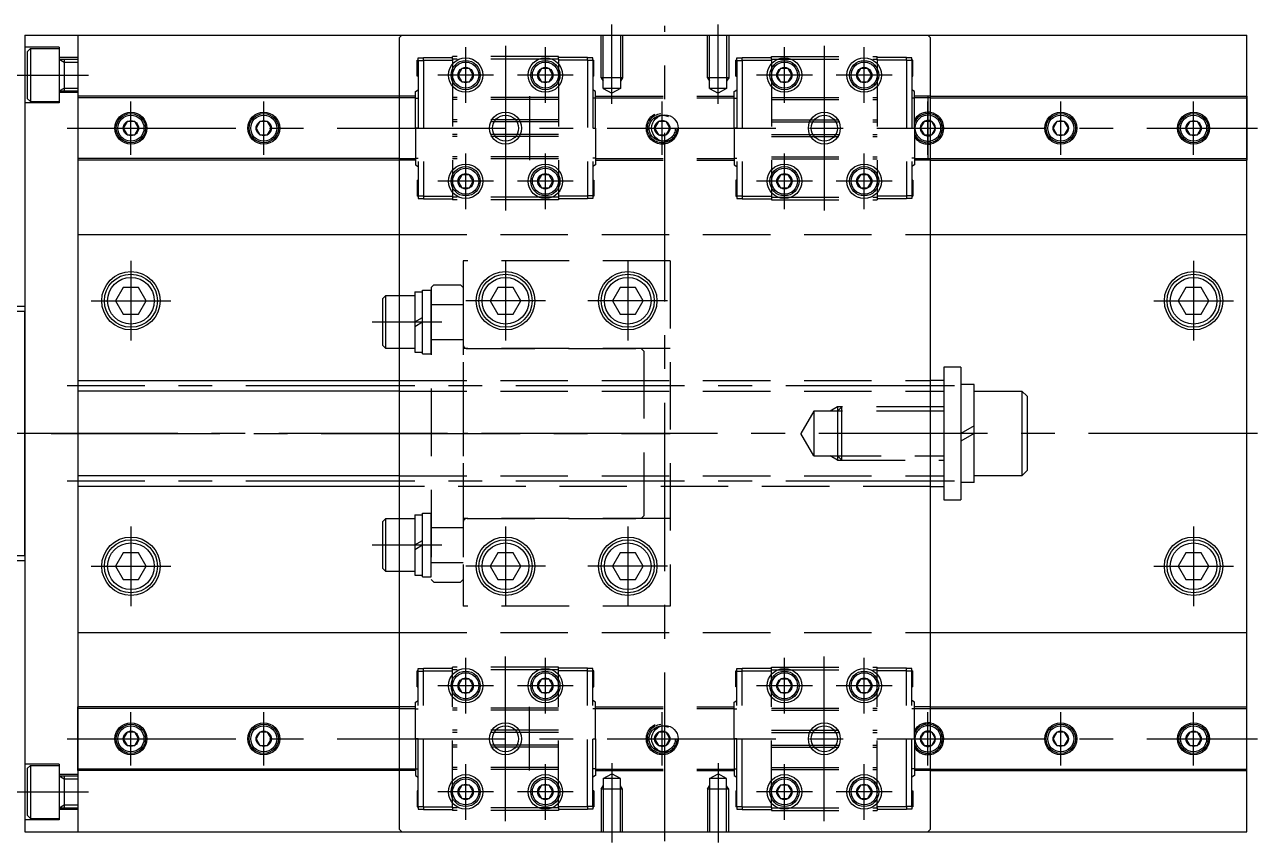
# Model space of a CAD drawing. Extents: x -94 to 490, y -68 to 222.
# Drawn here: x 257.9 to 489.9, y 68.4 to 222.4 of the extents above; entities that cross this region are included whole.
import ezdxf

# ---------------------------------------------------------------- set-up
doc = ezdxf.new("R2010")
doc.units = 0
doc.linetypes.add('CENTER', pattern=[50.8, 31.75, -6.35, 6.35, -6.35])
doc.linetypes.add('DASHED', pattern=[19.05, 12.7, -6.35])
doc.layers.get('0').update_dxf_attribs({"linetype": 'CONTINUOUS'})
doc.layers.add('CENTER', color=1, linetype='CONTINUOUS')

msp = doc.modelspace()

# ---------------------------------------------------------------- linework, layer by layer
at = {"color": 7, "linetype": 'CONTINUOUS'}
for p, q in [((257.88, 220.45), (257.88, 70.45)), ((257.88, 220.45), (487.88, 220.45)), ((267.88, 220.45), (267.88, 70.45)), ((272.38, 220.45), (371.38, 220.45)), ((328.38, 219.95), (328.88, 220.45)), ((328.88, 220.45), (427.88, 220.45)), ((428.38, 219.95), (427.88, 220.45)), ((487.88, 70.45), (487.88, 220.45)), ((328.38, 219.95), (328.38, 70.95)), ((428.38, 70.95), (428.38, 219.95)), ((340.16, 214.19), (339.44, 212.95)), ((341.59, 214.19), (340.16, 214.19)), ((342.31, 212.95), (341.59, 214.19)), ((355.16, 214.19), (354.44, 212.95)), ((356.59, 214.19), (355.16, 214.19)), ((357.31, 212.95), (356.59, 214.19)), ((400.16, 214.19), (399.44, 212.95)), ((401.59, 214.19), (400.16, 214.19)), ((402.31, 212.95), (401.59, 214.19)), ((415.16, 214.19), (414.44, 212.95)), ((416.59, 214.19), (415.16, 214.19)), ((417.31, 212.95), (416.59, 214.19)), ((339.44, 212.95), (340.16, 211.7)), ((340.16, 211.7), (341.59, 211.7)), ((341.59, 211.7), (342.31, 212.95)), ((354.44, 212.95), (355.16, 211.7)), ((355.16, 211.7), (356.59, 211.7)), ((356.59, 211.7), (357.31, 212.95)), ((399.44, 212.95), (400.16, 211.7)), ((400.16, 211.7), (401.59, 211.7)), ((401.59, 211.7), (402.31, 212.95)), ((414.44, 212.95), (415.16, 211.7)), ((415.16, 211.7), (416.59, 211.7)), ((416.59, 211.7), (417.31, 212.95)), ((267.88, 208.95), (267.88, 196.95)), ((328.38, 208.95), (267.88, 208.95)), ((428.38, 208.95), (487.88, 208.95)), ((487.88, 208.95), (487.88, 196.95)), ((328.38, 208.65), (267.88, 208.65)), ((428.38, 208.65), (487.88, 208.65)), ((277.16, 204.19), (276.44, 202.95)), ((278.59, 204.19), (277.16, 204.19)), ((279.31, 202.95), (278.59, 204.19)), ((302.16, 204.19), (301.44, 202.95)), ((303.59, 204.19), (302.16, 204.19)), ((304.31, 202.95), (303.59, 204.19)), ((428.59, 204.19), (428.38, 204.19)), ((429.31, 202.95), (428.59, 204.19)), ((452.16, 204.19), (451.44, 202.95)), ((453.59, 204.19), (452.16, 204.19)), ((454.31, 202.95), (453.59, 204.19)), ((477.16, 204.19), (476.44, 202.95)), ((478.59, 204.19), (477.16, 204.19)), ((479.31, 202.95), (478.59, 204.19)), ((276.44, 202.95), (277.16, 201.7)), ((278.59, 201.7), (279.31, 202.95)), ((301.44, 202.95), (302.16, 201.7)), ((303.59, 201.7), (304.31, 202.95)), ((428.59, 201.7), (429.31, 202.95)), ((451.44, 202.95), (452.16, 201.7)), ((453.59, 201.7), (454.31, 202.95)), ((476.44, 202.95), (477.16, 201.7)), ((478.59, 201.7), (479.31, 202.95)), ((277.16, 201.7), (278.59, 201.7)), ((302.16, 201.7), (303.59, 201.7)), ((428.38, 201.7), (428.59, 201.7)), ((452.16, 201.7), (453.59, 201.7)), ((477.16, 201.7), (478.59, 201.7)), ((328.38, 197.25), (267.88, 197.25)), ((428.38, 197.25), (487.88, 197.25)), ((328.38, 196.95), (267.88, 196.95)), ((428.38, 196.95), (487.88, 196.95)), ((340.16, 194.19), (339.44, 192.95)), ((339.44, 192.95), (340.16, 191.7)), ((341.59, 194.19), (340.16, 194.19)), ((342.31, 192.95), (341.59, 194.19)), ((341.59, 191.7), (342.31, 192.95)), ((355.16, 194.19), (354.44, 192.95)), ((354.44, 192.95), (355.16, 191.7)), ((356.59, 194.19), (355.16, 194.19)), ((357.31, 192.95), (356.59, 194.19)), ((356.59, 191.7), (357.31, 192.95)), ((400.16, 194.19), (399.44, 192.95)), ((399.44, 192.95), (400.16, 191.7)), ((401.59, 194.19), (400.16, 194.19)), ((402.31, 192.95), (401.59, 194.19)), ((401.59, 191.7), (402.31, 192.95)), ((415.16, 194.19), (414.44, 192.95)), ((414.44, 192.95), (415.16, 191.7)), ((416.59, 194.19), (415.16, 194.19)), ((417.31, 192.95), (416.59, 194.19)), ((416.59, 191.7), (417.31, 192.95)), ((340.16, 191.7), (341.59, 191.7)), ((355.16, 191.7), (356.59, 191.7)), ((400.16, 191.7), (401.59, 191.7)), ((415.16, 191.7), (416.59, 191.7)), ((267.88, 182.95), (328.38, 182.95)), ((428.38, 182.95), (487.88, 182.95)), ((276.43, 172.95), (274.99, 170.45)), ((279.32, 172.95), (276.43, 172.95)), ((280.76, 170.45), (279.32, 172.95)), ((346.93, 172.95), (345.49, 170.45)), ((349.82, 172.95), (346.93, 172.95)), ((351.26, 170.45), (349.82, 172.95)), ((369.93, 172.95), (368.49, 170.45)), ((372.82, 172.95), (369.93, 172.95)), ((374.26, 170.45), (372.82, 172.95)), ((476.43, 172.95), (474.99, 170.45)), ((479.32, 172.95), (476.43, 172.95)), ((480.76, 170.45), (479.32, 172.95)), ((224.48, 169.45), (257.88, 169.45)), ((257.88, 169.45), (257.88, 168.45)), ((257.88, 169.45), (257.88, 168.45)), ((274.99, 170.45), (276.43, 167.95)), ((279.32, 167.95), (280.76, 170.45)), ((325.28, 170.85), (325.88, 171.45)), ((325.28, 162.05), (325.28, 170.85)), ((325.88, 161.45), (325.88, 171.45)), ((325.88, 171.45), (328.38, 171.45)), ((345.49, 170.45), (346.93, 167.95)), ((349.82, 167.95), (351.26, 170.45)), ((368.49, 170.45), (369.93, 167.95)), ((372.82, 167.95), (374.26, 170.45)), ((474.99, 170.45), (476.43, 167.95)), ((479.32, 167.95), (480.76, 170.45)), ((257.88, 168.45), (224.48, 168.45)), ((257.88, 122.45), (257.88, 168.45)), ((276.43, 167.95), (279.32, 167.95)), ((346.93, 167.95), (349.82, 167.95)), ((369.93, 167.95), (372.82, 167.95)), ((476.43, 167.95), (479.32, 167.95)), ((325.88, 161.45), (325.28, 162.05)), ((328.38, 161.45), (325.88, 161.45)), ((434.08, 157.95), (430.88, 157.95)), ((430.88, 157.95), (430.88, 132.95)), ((434.08, 157.95), (434.08, 132.95)), ((267.88, 155.45), (328.38, 155.45)), ((430.88, 155.45), (428.38, 155.45)), ((430.88, 155.45), (430.88, 135.45)), ((434.08, 154.65), (434.08, 136.25)), ((436.58, 154.65), (434.08, 154.65)), ((436.58, 136.25), (436.58, 154.65)), ((436.58, 153.45), (445.58, 153.45)), ((445.58, 153.45), (445.58, 137.45)), ((445.58, 153.45), (446.58, 152.45)), ((446.58, 152.45), (446.58, 138.45)), ((436.58, 146.89), (434.08, 145.45)), ((436.58, 145.45), (434.08, 144)), ((445.58, 137.45), (436.58, 137.45)), ((446.58, 138.45), (445.58, 137.45)), ((328.38, 135.45), (267.88, 135.45)), ((428.38, 135.45), (430.88, 135.45)), ((436.58, 136.25), (434.08, 136.25)), ((430.88, 132.95), (434.08, 132.95)), ((325.28, 128.85), (325.88, 129.45)), ((325.28, 120.05), (325.28, 128.85)), ((325.88, 119.45), (325.88, 129.45)), ((325.88, 129.45), (328.38, 129.45)), ((224.48, 122.45), (257.88, 122.45)), ((257.88, 121.45), (224.48, 121.45)), ((257.88, 122.45), (257.88, 121.45)), ((276.43, 122.95), (274.99, 120.45)), ((279.32, 122.95), (276.43, 122.95)), ((280.76, 120.45), (279.32, 122.95)), ((346.93, 122.95), (345.49, 120.45)), ((349.82, 122.95), (346.93, 122.95)), ((351.26, 120.45), (349.82, 122.95)), ((369.93, 122.95), (368.49, 120.45)), ((372.82, 122.95), (369.93, 122.95)), ((374.26, 120.45), (372.82, 122.95)), ((476.43, 122.95), (474.99, 120.45)), ((479.32, 122.95), (476.43, 122.95)), ((480.76, 120.45), (479.32, 122.95)), ((274.99, 120.45), (276.43, 117.95)), ((279.32, 117.95), (280.76, 120.45)), ((325.88, 119.45), (325.28, 120.05)), ((328.38, 119.45), (325.88, 119.45)), ((345.49, 120.45), (346.93, 117.95)), ((349.82, 117.95), (351.26, 120.45)), ((368.49, 120.45), (369.93, 117.95)), ((372.82, 117.95), (374.26, 120.45)), ((474.99, 120.45), (476.43, 117.95)), ((479.32, 117.95), (480.76, 120.45)), ((276.43, 117.95), (279.32, 117.95)), ((346.93, 117.95), (349.82, 117.95)), ((369.93, 117.95), (372.82, 117.95)), ((476.43, 117.95), (479.32, 117.95)), ((267.88, 107.95), (328.38, 107.95)), ((428.38, 107.95), (487.88, 107.95)), ((340.16, 99.19), (339.44, 97.95)), ((339.44, 97.95), (340.16, 96.7)), ((341.59, 99.19), (340.16, 99.19)), ((342.31, 97.95), (341.59, 99.19)), ((341.59, 96.7), (342.31, 97.95)), ((355.16, 99.19), (354.44, 97.95)), ((354.44, 97.95), (355.16, 96.7)), ((356.59, 99.19), (355.16, 99.19)), ((357.31, 97.95), (356.59, 99.19)), ((356.59, 96.7), (357.31, 97.95)), ((400.16, 99.19), (399.44, 97.95)), ((399.44, 97.95), (400.16, 96.7)), ((401.59, 99.19), (400.16, 99.19)), ((402.31, 97.95), (401.59, 99.19)), ((401.59, 96.7), (402.31, 97.95)), ((415.16, 99.19), (414.44, 97.95)), ((414.44, 97.95), (415.16, 96.7)), ((416.59, 99.19), (415.16, 99.19)), ((417.31, 97.95), (416.59, 99.19)), ((416.59, 96.7), (417.31, 97.95)), ((340.16, 96.7), (341.59, 96.7)), ((355.16, 96.7), (356.59, 96.7)), ((400.16, 96.7), (401.59, 96.7)), ((415.16, 96.7), (416.59, 96.7)), ((267.88, 81.95), (267.88, 93.95)), ((328.38, 93.95), (267.88, 93.95)), ((328.38, 93.65), (267.88, 93.65)), ((428.38, 93.95), (487.88, 93.95)), ((428.38, 93.65), (487.88, 93.65)), ((487.88, 81.95), (487.88, 93.95)), ((277.16, 89.19), (276.44, 87.95)), ((278.59, 89.19), (277.16, 89.19)), ((279.31, 87.95), (278.59, 89.19)), ((302.16, 89.19), (301.44, 87.95)), ((303.59, 89.19), (302.16, 89.19)), ((304.31, 87.95), (303.59, 89.19)), ((428.59, 89.19), (428.38, 89.19)), ((429.31, 87.95), (428.59, 89.19)), ((452.16, 89.19), (451.44, 87.95)), ((453.59, 89.19), (452.16, 89.19)), ((454.31, 87.95), (453.59, 89.19)), ((477.16, 89.19), (476.44, 87.95)), ((478.59, 89.19), (477.16, 89.19)), ((479.31, 87.95), (478.59, 89.19)), ((276.44, 87.95), (277.16, 86.7)), ((277.16, 86.7), (278.59, 86.7)), ((278.59, 86.7), (279.31, 87.95)), ((301.44, 87.95), (302.16, 86.7)), ((302.16, 86.7), (303.59, 86.7)), ((303.59, 86.7), (304.31, 87.95)), ((428.38, 86.7), (428.59, 86.7)), ((428.59, 86.7), (429.31, 87.95)), ((451.44, 87.95), (452.16, 86.7)), ((452.16, 86.7), (453.59, 86.7)), ((453.59, 86.7), (454.31, 87.95)), ((476.44, 87.95), (477.16, 86.7)), ((477.16, 86.7), (478.59, 86.7)), ((478.59, 86.7), (479.31, 87.95)), ((328.38, 82.25), (267.88, 82.25)), ((328.38, 81.95), (267.88, 81.95)), ((428.38, 82.25), (487.88, 82.25)), ((428.38, 81.95), (487.88, 81.95)), ((340.16, 79.19), (339.44, 77.95)), ((341.59, 79.19), (340.16, 79.19)), ((342.31, 77.95), (341.59, 79.19)), ((355.16, 79.19), (354.44, 77.95)), ((356.59, 79.19), (355.16, 79.19)), ((357.31, 77.95), (356.59, 79.19)), ((400.16, 79.19), (399.44, 77.95)), ((401.59, 79.19), (400.16, 79.19)), ((402.31, 77.95), (401.59, 79.19)), ((415.16, 79.19), (414.44, 77.95)), ((416.59, 79.19), (415.16, 79.19)), ((417.31, 77.95), (416.59, 79.19)), ((339.44, 77.95), (340.16, 76.7)), ((340.16, 76.7), (341.59, 76.7)), ((341.59, 76.7), (342.31, 77.95)), ((354.44, 77.95), (355.16, 76.7)), ((355.16, 76.7), (356.59, 76.7)), ((356.59, 76.7), (357.31, 77.95)), ((399.44, 77.95), (400.16, 76.7)), ((400.16, 76.7), (401.59, 76.7)), ((401.59, 76.7), (402.31, 77.95)), ((414.44, 77.95), (415.16, 76.7)), ((415.16, 76.7), (416.59, 76.7)), ((416.59, 76.7), (417.31, 77.95)), ((257.88, 70.45), (487.88, 70.45)), ((272.38, 70.45), (371.38, 70.45)), ((328.38, 70.95), (328.88, 70.45)), ((328.88, 70.45), (427.88, 70.45)), ((428.38, 70.95), (427.88, 70.45))]:
    msp.add_line(p, q, dxfattribs=at)
at = {"color": 3, "linetype": 'DASHED'}
for p, q in [((366.38, 212.45), (366.38, 220.45)), ((366.76, 210.45), (366.76, 220.45)), ((370, 220.45), (370, 210.45)), ((370.38, 220.45), (370.38, 212.45)), ((386.38, 212.45), (386.38, 220.45)), ((386.76, 210.45), (386.76, 220.45)), ((390, 220.45), (390, 210.45)), ((390.38, 220.45), (390.38, 212.45)), ((264.38, 218.2), (257.88, 218.2)), ((264.38, 218.2), (264.38, 207.7)), ((258.98, 217.95), (258.38, 217.35)), ((258.38, 217.35), (258.38, 208.55)), ((258.98, 217.95), (258.98, 207.95)), ((258.98, 217.95), (264.38, 217.95)), ((267.88, 216.25), (264.38, 216.25)), ((264.38, 215.95), (267.88, 215.95)), ((264.38, 215.95), (265.32, 215.41)), ((265.32, 215.95), (265.32, 209.95)), ((331.93, 215.7), (331.93, 216.2)), ((331.93, 216.2), (332.93, 216.2)), ((332.93, 216.25), (338.43, 216.25)), ((332.93, 215.75), (332.93, 216.25)), ((338.43, 215.95), (338.43, 216.45)), ((358.33, 216.45), (338.43, 216.45)), ((338.43, 215.95), (338.43, 189.95)), ((358.33, 215.95), (338.43, 215.95)), ((358.33, 215.95), (358.33, 216.45)), ((363.83, 216.25), (358.33, 216.25)), ((358.33, 215.95), (358.33, 189.95)), ((363.83, 215.75), (363.83, 216.25)), ((364.83, 216.2), (363.83, 216.2)), ((364.83, 215.7), (364.83, 216.2)), ((391.93, 215.7), (391.93, 216.2)), ((391.93, 216.2), (392.93, 216.2)), ((392.93, 215.75), (392.93, 216.25)), ((392.93, 216.25), (398.43, 216.25)), ((398.43, 215.95), (398.43, 216.45)), ((398.43, 216.45), (418.33, 216.45)), ((398.43, 215.95), (398.43, 189.95)), ((398.43, 215.95), (418.33, 215.95)), ((418.33, 215.95), (418.33, 216.45)), ((423.83, 216.25), (418.33, 216.25)), ((418.33, 215.95), (418.33, 189.95)), ((423.83, 215.75), (423.83, 216.25)), ((424.83, 216.2), (423.83, 216.2)), ((424.83, 215.7), (424.83, 216.2)), ((265.32, 215.41), (267.88, 215.41)), ((331.73, 215.75), (331.93, 215.75)), ((331.73, 212.75), (331.73, 215.75)), ((331.93, 215.7), (332.93, 215.7)), ((331.93, 215.7), (331.93, 190.2)), ((332.93, 215.75), (338.43, 215.75)), ((332.93, 215.75), (332.93, 190.15)), ((363.83, 215.75), (358.33, 215.75)), ((363.83, 215.75), (363.83, 190.15)), ((364.83, 215.7), (363.83, 215.7)), ((364.83, 215.75), (365.03, 215.75)), ((364.83, 215.7), (364.83, 190.2)), ((365.03, 212.75), (365.03, 215.75)), ((391.73, 212.75), (391.73, 215.75)), ((391.93, 215.75), (391.73, 215.75)), ((391.93, 215.7), (392.93, 215.7)), ((391.93, 215.7), (391.93, 190.2)), ((392.93, 215.75), (398.43, 215.75)), ((392.93, 215.75), (392.93, 190.15)), ((423.83, 215.75), (418.33, 215.75)), ((423.83, 215.75), (423.83, 190.15)), ((424.83, 215.7), (423.83, 215.7)), ((425.03, 215.75), (424.83, 215.75)), ((424.83, 215.7), (424.83, 190.2)), ((425.03, 212.75), (425.03, 215.75)), ((331.93, 212.75), (331.73, 212.75)), ((365.03, 212.75), (364.83, 212.75)), ((370.38, 212.45), (366.38, 212.45)), ((366.38, 212.45), (366.76, 211.79)), ((370.38, 212.45), (370, 211.79)), ((390.38, 212.45), (386.38, 212.45)), ((386.38, 212.45), (386.76, 211.79)), ((390.38, 212.45), (390, 211.79)), ((391.73, 212.75), (391.93, 212.75)), ((424.83, 212.75), (425.03, 212.75)), ((264.38, 209.95), (265.32, 210.49)), ((264.38, 209.95), (267.88, 209.95)), ((267.88, 209.65), (264.38, 209.65)), ((265.32, 210.49), (267.88, 210.49)), ((331.43, 208.95), (328.38, 208.95)), ((331.43, 209.88), (331.93, 210.18)), ((331.43, 208.58), (331.43, 209.88)), ((365.33, 209.88), (364.83, 210.18)), ((365.33, 208.58), (365.33, 209.88)), ((365.33, 208.95), (391.43, 208.95)), ((370, 210.45), (366.76, 210.45)), ((366.76, 210.45), (368.38, 209.51)), ((370, 210.45), (368.38, 209.51)), ((390, 210.45), (386.76, 210.45)), ((386.76, 210.45), (388.38, 209.51)), ((390, 210.45), (388.38, 209.51)), ((391.43, 209.88), (391.93, 210.18)), ((391.43, 208.58), (391.43, 209.88)), ((425.33, 209.88), (424.83, 210.18)), ((425.33, 208.58), (425.33, 209.88)), ((428.38, 208.95), (425.33, 208.95)), ((264.38, 207.7), (257.88, 207.7)), ((258.98, 207.95), (258.38, 208.55)), ((258.98, 207.95), (264.38, 207.95)), ((331.43, 208.65), (328.38, 208.65)), ((331.43, 208.58), (331.93, 208.58)), ((331.43, 202.95), (331.43, 208.58)), ((358.33, 208.75), (338.43, 208.75)), ((358.33, 208.35), (338.43, 208.35)), ((365.33, 208.58), (364.83, 208.58)), ((365.33, 208.65), (391.43, 208.65)), ((365.33, 202.95), (365.33, 208.58)), ((391.43, 208.58), (391.93, 208.58)), ((391.43, 202.95), (391.43, 208.58)), ((398.43, 208.75), (418.33, 208.75)), ((398.43, 208.35), (418.33, 208.35)), ((425.33, 208.58), (424.83, 208.58)), ((428.38, 208.65), (425.33, 208.65)), ((425.33, 202.95), (425.33, 208.58)), ((358.33, 204.55), (338.43, 204.55)), ((377.16, 204.19), (376.44, 202.95)), ((378.59, 204.19), (377.16, 204.19)), ((379.31, 202.95), (378.59, 204.19)), ((398.43, 204.55), (418.33, 204.55)), ((427.16, 204.19), (426.44, 202.95)), ((428.38, 204.19), (427.16, 204.19)), ((331.93, 202.95), (331.43, 202.95)), ((331.43, 202.95), (331.43, 197.32)), ((358.33, 204.15), (338.43, 204.15)), ((364.83, 202.95), (365.33, 202.95)), ((365.33, 202.95), (365.33, 197.32)), ((376.44, 202.95), (377.16, 201.7)), ((378.59, 201.7), (379.31, 202.95)), ((391.43, 202.95), (391.43, 197.32)), ((391.93, 202.95), (391.43, 202.95)), ((398.43, 204.15), (418.33, 204.15)), ((424.83, 202.95), (425.33, 202.95)), ((425.33, 202.95), (425.33, 197.32)), ((426.44, 202.95), (427.16, 201.7)), ((358.33, 201.75), (338.43, 201.75)), ((358.33, 201.35), (338.43, 201.35)), ((377.16, 201.7), (378.59, 201.7)), ((398.43, 201.75), (418.33, 201.75)), ((398.43, 201.35), (418.33, 201.35)), ((427.16, 201.7), (428.38, 201.7)), ((328.38, 197.25), (331.43, 197.25)), ((331.43, 197.32), (331.93, 197.32)), ((331.43, 197.32), (331.43, 196.02)), ((358.33, 197.55), (338.43, 197.55)), ((365.33, 197.32), (364.83, 197.32)), ((365.33, 197.32), (365.33, 196.02)), ((365.33, 197.25), (391.43, 197.25)), ((391.43, 197.32), (391.43, 196.02)), ((391.43, 197.32), (391.93, 197.32)), ((398.43, 197.55), (418.33, 197.55)), ((425.33, 197.32), (424.83, 197.32)), ((425.33, 197.32), (425.33, 196.02)), ((425.33, 197.25), (428.38, 197.25)), ((331.43, 196.95), (328.38, 196.95)), ((331.43, 196.02), (331.93, 195.72)), ((358.33, 197.15), (338.43, 197.15)), ((365.33, 196.02), (364.83, 195.72)), ((365.33, 196.95), (391.43, 196.95)), ((391.43, 196.02), (391.93, 195.72)), ((398.43, 197.15), (418.33, 197.15)), ((425.33, 196.02), (424.83, 195.72)), ((428.38, 196.95), (425.33, 196.95)), ((331.73, 193.15), (331.93, 193.15)), ((331.73, 193.15), (331.73, 190.15)), ((364.83, 193.15), (365.03, 193.15)), ((365.03, 193.15), (365.03, 190.15)), ((391.73, 193.15), (391.73, 190.15)), ((391.93, 193.15), (391.73, 193.15)), ((425.03, 193.15), (424.83, 193.15)), ((425.03, 193.15), (425.03, 190.15)), ((331.93, 190.15), (331.73, 190.15)), ((331.93, 190.2), (331.93, 189.7)), ((331.93, 190.2), (332.93, 190.2)), ((331.93, 189.7), (332.93, 189.7)), ((332.93, 190.15), (338.43, 190.15)), ((332.93, 190.15), (332.93, 189.65)), ((332.93, 189.65), (338.43, 189.65)), ((338.43, 189.95), (338.43, 189.45)), ((358.33, 189.95), (338.43, 189.95)), ((358.33, 189.45), (338.43, 189.45)), ((363.83, 190.15), (358.33, 190.15)), ((358.33, 189.95), (358.33, 189.45)), ((363.83, 189.65), (358.33, 189.65)), ((364.83, 190.2), (363.83, 190.2)), ((363.83, 190.15), (363.83, 189.65)), ((364.83, 189.7), (363.83, 189.7)), ((364.83, 190.2), (364.83, 189.7)), ((365.03, 190.15), (364.83, 190.15)), ((391.73, 190.15), (391.93, 190.15)), ((391.93, 190.2), (391.93, 189.7)), ((391.93, 190.2), (392.93, 190.2)), ((391.93, 189.7), (392.93, 189.7)), ((392.93, 190.15), (392.93, 189.65)), ((392.93, 190.15), (398.43, 190.15)), ((392.93, 189.65), (398.43, 189.65)), ((398.43, 189.95), (398.43, 189.45)), ((398.43, 189.95), (418.33, 189.95)), ((398.43, 189.45), (418.33, 189.45)), ((423.83, 190.15), (418.33, 190.15)), ((418.33, 189.95), (418.33, 189.45)), ((423.83, 189.65), (418.33, 189.65)), ((424.83, 190.2), (423.83, 190.2)), ((423.83, 190.15), (423.83, 189.65)), ((424.83, 189.7), (423.83, 189.7)), ((424.83, 190.2), (424.83, 189.7)), ((424.83, 190.15), (425.03, 190.15)), ((328.38, 182.95), (428.38, 182.95)), ((379.38, 177.95), (340.38, 177.95)), ((340.38, 177.95), (340.38, 112.95)), ((379.38, 177.95), (379.38, 112.95)), ((331.28, 172.15), (331.28, 160.75)), ((331.28, 172.15), (332.78, 172.15)), ((332.78, 172.45), (334.38, 172.45)), ((332.78, 160.45), (332.78, 172.45)), ((334.88, 173.45), (334.38, 172.95)), ((334.38, 172.95), (334.38, 117.95)), ((334.38, 160.45), (334.38, 172.45)), ((334.88, 173.45), (339.88, 173.45)), ((339.88, 173.45), (340.38, 172.95)), ((340.38, 172.95), (340.38, 117.95)), ((328.38, 171.45), (331.28, 171.45)), ((334.38, 169.75), (340.38, 169.75)), ((331.28, 166.45), (332.78, 167.31)), ((331.28, 165.58), (332.78, 166.45)), ((334.38, 163.15), (340.38, 163.15)), ((331.28, 161.45), (328.38, 161.45)), ((331.28, 160.75), (332.78, 160.75)), ((332.78, 160.45), (334.38, 160.45)), ((379.38, 161.45), (340.38, 161.45)), ((341.18, 161.45), (373.88, 161.45)), ((373.88, 161.45), (374.38, 160.95)), ((374.38, 160.95), (374.38, 129.95)), ((328.38, 155.45), (428.38, 155.45)), ((328.38, 153.45), (428.38, 153.45)), ((406.38, 149.64), (403.96, 145.45)), ((430.88, 149.64), (406.38, 149.64)), ((406.38, 149.64), (406.38, 141.26)), ((410.88, 150.45), (409.47, 149.64)), ((410.88, 150.45), (410.88, 140.45)), ((430.88, 150.45), (410.88, 150.45)), ((411.69, 150.45), (410.88, 149.64)), ((411.69, 140.45), (411.69, 150.45)), ((406.38, 141.26), (403.96, 145.45)), ((406.38, 141.26), (430.88, 141.26)), ((410.88, 140.45), (409.47, 141.26)), ((410.88, 141.26), (411.69, 140.45)), ((410.88, 140.45), (430.88, 140.45)), ((328.38, 137.45), (428.38, 137.45)), ((428.38, 135.45), (328.38, 135.45)), ((331.28, 130.15), (331.28, 118.75)), ((331.28, 130.15), (332.78, 130.15)), ((332.78, 130.45), (334.38, 130.45)), ((332.78, 118.45), (332.78, 130.45)), ((334.38, 118.45), (334.38, 130.45)), ((374.38, 129.95), (373.88, 129.45)), ((328.38, 129.45), (331.28, 129.45)), ((334.38, 127.75), (340.38, 127.75)), ((379.38, 129.45), (340.38, 129.45)), ((341.18, 129.45), (373.88, 129.45)), ((331.28, 124.45), (332.78, 125.31)), ((331.28, 123.58), (332.78, 124.45)), ((334.38, 121.15), (340.38, 121.15)), ((331.28, 119.45), (328.38, 119.45)), ((331.28, 118.75), (332.78, 118.75)), ((332.78, 118.45), (334.38, 118.45)), ((334.88, 117.45), (334.38, 117.95)), ((334.88, 117.45), (339.88, 117.45)), ((339.88, 117.45), (340.38, 117.95)), ((379.38, 112.95), (340.38, 112.95)), ((328.38, 107.97), (428.38, 107.97)), ((331.93, 100.75), (331.73, 100.75)), ((331.73, 97.75), (331.73, 100.75)), ((331.93, 101.2), (332.93, 101.2)), ((331.93, 100.7), (331.93, 101.2)), ((331.93, 100.7), (332.93, 100.7)), ((331.93, 75.2), (331.93, 100.7)), ((332.93, 101.25), (338.43, 101.25)), ((332.93, 100.75), (332.93, 101.25)), ((332.93, 100.75), (338.43, 100.75)), ((332.93, 75.15), (332.93, 100.75)), ((338.43, 100.95), (338.43, 101.45)), ((358.33, 101.45), (338.43, 101.45)), ((338.43, 74.95), (338.43, 100.95)), ((358.33, 100.95), (338.43, 100.95)), ((358.33, 100.95), (358.33, 101.45)), ((363.83, 101.25), (358.33, 101.25)), ((358.33, 74.95), (358.33, 100.95)), ((363.83, 100.75), (358.33, 100.75)), ((363.83, 100.75), (363.83, 101.25)), ((364.83, 101.2), (363.83, 101.2)), ((363.83, 75.15), (363.83, 100.75)), ((364.83, 100.7), (363.83, 100.7)), ((364.83, 100.7), (364.83, 101.2)), ((365.03, 100.75), (364.83, 100.75)), ((364.83, 75.2), (364.83, 100.7)), ((365.03, 97.75), (365.03, 100.75)), ((391.73, 97.75), (391.73, 100.75)), ((391.73, 100.75), (391.93, 100.75)), ((391.93, 100.7), (391.93, 101.2)), ((391.93, 101.2), (392.93, 101.2)), ((391.93, 100.7), (392.93, 100.7)), ((391.93, 75.2), (391.93, 100.7)), ((392.93, 100.75), (392.93, 101.25)), ((392.93, 101.25), (398.43, 101.25)), ((392.93, 100.75), (398.43, 100.75)), ((392.93, 75.15), (392.93, 100.75)), ((398.43, 100.95), (398.43, 101.45)), ((398.43, 101.45), (418.33, 101.45)), ((398.43, 74.95), (398.43, 100.95)), ((398.43, 100.95), (418.33, 100.95)), ((418.33, 100.95), (418.33, 101.45)), ((423.83, 101.25), (418.33, 101.25)), ((418.33, 74.95), (418.33, 100.95)), ((423.83, 100.75), (418.33, 100.75)), ((423.83, 100.75), (423.83, 101.25)), ((424.83, 101.2), (423.83, 101.2)), ((423.83, 75.15), (423.83, 100.75)), ((424.83, 100.7), (423.83, 100.7)), ((424.83, 100.7), (424.83, 101.2)), ((424.83, 100.75), (425.03, 100.75)), ((424.83, 75.2), (424.83, 100.7)), ((425.03, 97.75), (425.03, 100.75)), ((331.73, 97.75), (331.93, 97.75)), ((364.83, 97.75), (365.03, 97.75)), ((391.93, 97.75), (391.73, 97.75)), ((425.03, 97.75), (424.83, 97.75)), ((331.43, 94.88), (331.93, 95.18)), ((365.33, 94.88), (364.83, 95.18)), ((391.43, 94.88), (391.93, 95.18)), ((425.33, 94.88), (424.83, 95.18)), ((331.43, 93.95), (328.38, 93.95)), ((328.38, 93.65), (331.43, 93.65)), ((331.43, 93.58), (331.43, 94.88)), ((331.43, 93.58), (331.93, 93.58)), ((331.43, 87.95), (331.43, 93.58)), ((358.33, 93.75), (338.43, 93.75)), ((358.33, 93.35), (338.43, 93.35)), ((365.33, 93.58), (364.83, 93.58)), ((365.33, 93.58), (365.33, 94.88)), ((365.33, 93.95), (391.43, 93.95)), ((365.33, 93.65), (391.43, 93.65)), ((365.33, 87.95), (365.33, 93.58)), ((391.43, 93.58), (391.43, 94.88)), ((391.43, 87.95), (391.43, 93.58)), ((391.43, 93.58), (391.93, 93.58)), ((398.43, 93.75), (418.33, 93.75)), ((398.43, 93.35), (418.33, 93.35)), ((425.33, 93.58), (424.83, 93.58)), ((425.33, 93.58), (425.33, 94.88)), ((428.38, 93.95), (425.33, 93.95)), ((425.33, 93.65), (428.38, 93.65)), ((425.33, 87.95), (425.33, 93.58)), ((358.33, 89.55), (338.43, 89.55)), ((358.33, 89.15), (338.43, 89.15)), ((377.16, 89.19), (376.44, 87.95)), ((378.59, 89.19), (377.16, 89.19)), ((379.31, 87.95), (378.59, 89.19)), ((398.43, 89.55), (418.33, 89.55)), ((398.43, 89.15), (418.33, 89.15)), ((427.16, 89.19), (426.44, 87.95)), ((428.38, 89.19), (427.16, 89.19)), ((331.93, 87.95), (331.43, 87.95)), ((331.43, 87.95), (331.43, 82.32)), ((358.33, 86.75), (338.43, 86.75)), ((358.33, 86.35), (338.43, 86.35)), ((364.83, 87.95), (365.33, 87.95)), ((365.33, 87.95), (365.33, 82.32)), ((376.44, 87.95), (377.16, 86.7)), ((377.16, 86.7), (378.59, 86.7)), ((378.59, 86.7), (379.31, 87.95)), ((391.93, 87.95), (391.43, 87.95)), ((391.43, 87.95), (391.43, 82.32)), ((398.43, 86.75), (418.33, 86.75)), ((398.43, 86.35), (418.33, 86.35)), ((424.83, 87.95), (425.33, 87.95)), ((425.33, 87.95), (425.33, 82.32)), ((426.44, 87.95), (427.16, 86.7)), ((427.16, 86.7), (428.38, 86.7)), ((264.38, 83.2), (257.88, 83.2)), ((258.98, 82.95), (258.38, 82.35)), ((258.38, 82.35), (258.38, 73.55)), ((258.98, 82.95), (258.98, 72.95)), ((258.98, 82.95), (264.38, 82.95)), ((264.38, 83.2), (264.38, 72.7)), ((267.88, 81.25), (264.38, 81.25)), ((331.43, 82.25), (328.38, 82.25)), ((331.43, 81.95), (328.38, 81.95)), ((331.43, 82.32), (331.93, 82.32)), ((331.43, 82.32), (331.43, 81.02)), ((358.33, 82.55), (338.43, 82.55)), ((358.33, 82.15), (338.43, 82.15)), ((365.33, 82.32), (364.83, 82.32)), ((365.33, 82.32), (365.33, 81.02)), ((365.33, 82.25), (391.43, 82.25)), ((365.33, 81.95), (391.43, 81.95)), ((366.76, 80.45), (368.38, 81.38)), ((370, 80.45), (368.38, 81.38)), ((386.76, 80.45), (388.38, 81.38)), ((390, 80.45), (388.38, 81.38)), ((391.43, 82.32), (391.43, 81.02)), ((391.43, 82.32), (391.93, 82.32)), ((398.43, 82.55), (418.33, 82.55)), ((398.43, 82.15), (418.33, 82.15)), ((425.33, 82.32), (424.83, 82.32)), ((425.33, 82.32), (425.33, 81.02)), ((428.38, 82.25), (425.33, 82.25)), ((428.38, 81.95), (425.33, 81.95)), ((264.38, 80.95), (267.88, 80.95)), ((264.38, 80.95), (265.32, 80.41)), ((265.32, 80.95), (265.32, 74.95)), ((265.32, 80.41), (267.88, 80.41)), ((331.43, 81.02), (331.93, 80.72)), ((365.33, 81.02), (364.83, 80.72)), ((366.38, 78.45), (366.76, 79.1)), ((370, 80.45), (366.76, 80.45)), ((366.76, 80.45), (366.76, 70.45)), ((370, 70.45), (370, 80.45)), ((370.38, 78.45), (370, 79.1)), ((386.38, 78.45), (386.76, 79.1)), ((390, 80.45), (386.76, 80.45)), ((386.76, 80.45), (386.76, 70.45)), ((390, 70.45), (390, 80.45)), ((390.38, 78.45), (390, 79.1)), ((391.43, 81.02), (391.93, 80.72)), ((425.33, 81.02), (424.83, 80.72)), ((331.93, 78.15), (331.73, 78.15)), ((331.73, 78.15), (331.73, 75.15)), ((365.03, 78.15), (364.83, 78.15)), ((365.03, 78.15), (365.03, 75.15)), ((366.38, 78.45), (366.38, 70.45)), ((370.38, 78.45), (366.38, 78.45)), ((370.38, 70.45), (370.38, 78.45)), ((386.38, 78.45), (386.38, 70.45)), ((390.38, 78.45), (386.38, 78.45)), ((390.38, 70.45), (390.38, 78.45)), ((391.73, 78.15), (391.73, 75.15)), ((391.73, 78.15), (391.93, 78.15)), ((424.83, 78.15), (425.03, 78.15)), ((425.03, 78.15), (425.03, 75.15)), ((264.38, 74.95), (265.32, 75.49)), ((264.38, 74.95), (267.88, 74.95)), ((267.88, 74.65), (264.38, 74.65)), ((265.32, 75.49), (267.88, 75.49)), ((331.73, 75.15), (331.93, 75.15)), ((331.93, 75.2), (331.93, 74.7)), ((331.93, 75.2), (332.93, 75.2)), ((331.93, 74.7), (332.93, 74.7)), ((332.93, 75.15), (338.43, 75.15)), ((332.93, 75.15), (332.93, 74.65)), ((332.93, 74.65), (338.43, 74.65)), ((338.43, 74.95), (338.43, 74.45)), ((358.33, 74.95), (338.43, 74.95)), ((358.33, 74.45), (338.43, 74.45)), ((363.83, 75.15), (358.33, 75.15)), ((358.33, 74.95), (358.33, 74.45)), ((363.83, 74.65), (358.33, 74.65)), ((364.83, 75.2), (363.83, 75.2)), ((363.83, 75.15), (363.83, 74.65)), ((364.83, 74.7), (363.83, 74.7)), ((364.83, 75.2), (364.83, 74.7)), ((364.83, 75.15), (365.03, 75.15)), ((391.93, 75.15), (391.73, 75.15)), ((391.93, 75.2), (391.93, 74.7)), ((391.93, 75.2), (392.93, 75.2)), ((391.93, 74.7), (392.93, 74.7)), ((392.93, 75.15), (392.93, 74.65)), ((392.93, 75.15), (398.43, 75.15)), ((392.93, 74.65), (398.43, 74.65)), ((398.43, 74.95), (398.43, 74.45)), ((398.43, 74.95), (418.33, 74.95)), ((398.43, 74.45), (418.33, 74.45)), ((423.83, 75.15), (418.33, 75.15)), ((418.33, 74.95), (418.33, 74.45)), ((423.83, 74.65), (418.33, 74.65)), ((424.83, 75.2), (423.83, 75.2)), ((423.83, 75.15), (423.83, 74.65)), ((424.83, 74.7), (423.83, 74.7)), ((424.83, 75.2), (424.83, 74.7)), ((425.03, 75.15), (424.83, 75.15)), ((264.38, 72.7), (257.88, 72.7)), ((258.98, 72.95), (258.38, 73.55)), ((258.98, 72.95), (264.38, 72.95))]:
    msp.add_line(p, q, dxfattribs=at)
at = {"color": 3, "linetype": 'CONTINUOUS'}
for p, q in [((328.38, 153.45), (267.88, 153.45)), ((428.38, 153.45), (430.88, 153.45)), ((328.38, 137.45), (267.88, 137.45)), ((428.38, 137.45), (430.88, 137.45))]:
    msp.add_line(p, q, dxfattribs=at)
at = {"color": 7, "linetype": 'CONTINUOUS'}
for centre, radius in [((340.88, 212.95), 3.25), ((355.88, 212.95), 3.25), ((400.88, 212.95), 3.25), ((415.88, 212.95), 3.25), ((340.88, 212.95), 2.75), ((340.88, 212.95), 2.45), ((340.88, 212.95), 1.44), ((355.88, 212.95), 2.75), ((355.88, 212.95), 2.45), ((355.88, 212.95), 1.44), ((400.88, 212.95), 2.75), ((400.88, 212.95), 2.45), ((400.88, 212.95), 1.44), ((415.88, 212.95), 2.75), ((415.88, 212.95), 2.45), ((415.88, 212.95), 1.44), ((277.88, 202.95), 3), ((277.88, 202.95), 2.75), ((277.88, 202.95), 2.45), ((277.88, 202.95), 1.44), ((302.88, 202.95), 3), ((302.88, 202.95), 2.75), ((302.88, 202.95), 2.45), ((302.88, 202.95), 1.44), ((348.38, 202.95), 2.46), ((378.38, 202.95), 2.5), ((408.38, 202.95), 2.46), ((452.88, 202.95), 3), ((452.88, 202.95), 2.75), ((452.88, 202.95), 2.45), ((452.88, 202.95), 1.44), ((477.88, 202.95), 3), ((477.88, 202.95), 2.75), ((477.88, 202.95), 2.45), ((477.88, 202.95), 1.44), ((340.88, 192.95), 3.25), ((340.88, 192.95), 2.75), ((340.88, 192.95), 2.45), ((355.88, 192.95), 3.25), ((355.88, 192.95), 2.75), ((355.88, 192.95), 2.45), ((400.88, 192.95), 3.25), ((400.88, 192.95), 2.75), ((400.88, 192.95), 2.45), ((415.88, 192.95), 3.25), ((415.88, 192.95), 2.75), ((415.88, 192.95), 2.45), ((340.88, 192.95), 1.44), ((355.88, 192.95), 1.44), ((400.88, 192.95), 1.44), ((415.88, 192.95), 1.44), ((277.88, 170.45), 5.5), ((277.88, 170.45), 5), ((277.88, 170.45), 4.4), ((348.38, 170.45), 5.5), ((348.38, 170.45), 5), ((348.38, 170.45), 4.4), ((371.38, 170.45), 5.5), ((371.38, 170.45), 5), ((371.38, 170.45), 4.4), ((477.88, 170.45), 5.5), ((477.88, 170.45), 5), ((477.88, 170.45), 4.4), ((277.88, 120.45), 5.5), ((277.88, 120.45), 5), ((348.38, 120.45), 5.5), ((348.38, 120.45), 5), ((371.38, 120.45), 5.5), ((371.38, 120.45), 5), ((477.88, 120.45), 5.5), ((477.88, 120.45), 5), ((277.88, 120.45), 4.4), ((348.38, 120.45), 4.4), ((371.38, 120.45), 4.4), ((477.88, 120.45), 4.4), ((340.88, 97.95), 3.25), ((340.88, 97.95), 2.75), ((340.88, 97.95), 2.45), ((355.88, 97.95), 3.25), ((355.88, 97.95), 2.75), ((355.88, 97.95), 2.45), ((400.88, 97.95), 3.25), ((400.88, 97.95), 2.75), ((400.88, 97.95), 2.45), ((415.88, 97.95), 3.25), ((415.88, 97.95), 2.75), ((415.88, 97.95), 2.45), ((340.88, 97.95), 1.44), ((355.88, 97.95), 1.44), ((400.88, 97.95), 1.44), ((415.88, 97.95), 1.44), ((277.88, 87.95), 3), ((277.88, 87.95), 2.75), ((302.88, 87.95), 3), ((302.88, 87.95), 2.75), ((452.88, 87.95), 3), ((452.88, 87.95), 2.75), ((477.88, 87.95), 3), ((477.88, 87.95), 2.75), ((277.88, 87.95), 2.45), ((277.88, 87.95), 1.44), ((302.88, 87.95), 2.45), ((302.88, 87.95), 1.44), ((348.38, 87.95), 2.46), ((378.38, 87.95), 2.5), ((408.38, 87.95), 2.46), ((452.88, 87.95), 2.45), ((452.88, 87.95), 1.44), ((477.88, 87.95), 2.45), ((477.88, 87.95), 1.44), ((340.88, 77.95), 3.25), ((340.88, 77.95), 2.75), ((340.88, 77.95), 2.45), ((340.88, 77.95), 1.44), ((355.88, 77.95), 3.25), ((355.88, 77.95), 2.75), ((355.88, 77.95), 2.45), ((355.88, 77.95), 1.44), ((400.88, 77.95), 3.25), ((400.88, 77.95), 2.75), ((400.88, 77.95), 2.45), ((400.88, 77.95), 1.44), ((415.88, 77.95), 3.25), ((415.88, 77.95), 2.75), ((415.88, 77.95), 2.45), ((415.88, 77.95), 1.44)]:
    msp.add_circle(centre, radius, dxfattribs=at)
at = {"color": 3, "linetype": 'CONTINUOUS'}
for centre in [(348.38, 202.95), (408.38, 202.95), (348.38, 87.95), (408.38, 87.95)]:
    msp.add_circle(centre, 3, dxfattribs=at)
at = {"color": 3, "linetype": 'DASHED'}
for centre, radius in [((377.88, 202.95), 3), ((377.88, 202.95), 2.75), ((377.88, 202.95), 2.45), ((377.88, 202.95), 1.44), ((377.88, 87.95), 3), ((377.88, 87.95), 2.75), ((377.88, 87.95), 2.45), ((377.88, 87.95), 1.44)]:
    msp.add_circle(centre, radius, dxfattribs=at)
for centre, radius, start, end in [((427.88, 202.95), 3, 80.4059, 148.2117), ((427.88, 202.95), 2.75, 79.5243, 158.0136), ((427.88, 202.95), 2.45, 78.2243, 281.7757), ((427.88, 202.95), 1.44, 69.6086, 290.3914), ((427.88, 202.95), 2.75, 201.9864, 280.4757), ((427.88, 202.95), 3, 211.7883, 279.5941), ((341.18, 162.25), 0.8, 180, 270), ((341.18, 128.65), 0.8, 90, 180), ((427.88, 87.95), 3, 80.4059, 148.2117), ((427.88, 87.95), 2.75, 79.5243, 158.0136), ((427.88, 87.95), 2.45, 78.2243, 281.7757), ((427.88, 87.95), 1.44, 69.6086, 290.3914), ((427.88, 87.95), 2.75, 201.9864, 280.4757), ((427.88, 87.95), 3, 211.7883, 279.5941)]:
    msp.add_arc(centre, radius, start, end, dxfattribs=at)
at = {"color": 7, "linetype": 'CONTINUOUS'}
for centre, radius, start, end in [((427.88, 202.95), 3, 279.5941, 80.4059), ((427.88, 202.95), 2.75, 280.4757, 79.5243), ((427.88, 202.95), 2.45, 281.7757, 78.2243), ((427.88, 202.95), 1.44, 290.3914, 69.6086), ((427.88, 87.95), 3, 279.5941, 80.4059), ((427.88, 87.95), 2.75, 280.4757, 79.5243), ((427.88, 87.95), 2.45, 281.7757, 78.2243), ((427.88, 87.95), 1.44, 290.3914, 69.6086)]:
    msp.add_arc(centre, radius, start, end, dxfattribs=at)
at = {"layer": 'CENTER', "color": 1, "linetype": 'CENTER'}
for p, q in [((368.38, 207.51), (368.38, 222.45)), ((378.38, 68.7), (378.38, 222.2)), ((388.38, 207.51), (388.38, 222.45)), ((340.88, 207.7), (340.88, 218.2)), ((348.38, 218.45), (348.38, 187.45)), ((355.88, 207.7), (355.88, 218.2)), ((400.88, 207.7), (400.88, 218.2)), ((408.38, 218.45), (408.38, 187.45)), ((415.88, 207.7), (415.88, 218.2)), ((255.88, 212.95), (269.88, 212.95)), ((346.13, 212.95), (335.63, 212.95)), ((361.13, 212.95), (350.63, 212.95)), ((406.13, 212.95), (395.63, 212.95)), ((421.13, 212.95), (410.63, 212.95)), ((352.88, 208.95), (352.88, 196.95)), ((427.88, 208.95), (427.88, 196.95)), ((277.88, 197.95), (277.88, 207.95)), ((302.88, 197.95), (302.88, 207.95)), ((377.88, 197.95), (377.88, 207.95)), ((427.88, 197.95), (427.88, 207.95)), ((452.88, 197.95), (452.88, 207.95)), ((477.88, 197.95), (477.88, 207.95)), ((265.88, 202.95), (489.88, 202.95)), ((340.88, 187.7), (340.88, 198.2)), ((355.88, 187.7), (355.88, 198.2)), ((400.88, 187.7), (400.88, 198.2)), ((415.88, 187.7), (415.88, 198.2)), ((346.13, 192.95), (335.63, 192.95)), ((361.13, 192.95), (350.63, 192.95)), ((406.13, 192.95), (395.63, 192.95)), ((421.13, 192.95), (410.63, 192.95)), ((277.88, 177.95), (277.88, 162.95)), ((348.38, 177.95), (348.38, 162.95)), ((371.38, 177.95), (371.38, 162.95)), ((477.88, 177.95), (477.88, 162.95)), ((270.38, 170.45), (285.38, 170.45)), ((355.88, 170.45), (340.88, 170.45)), ((378.88, 170.45), (363.88, 170.45)), ((470.38, 170.45), (485.38, 170.45)), ((323.28, 166.45), (336.38, 166.45)), ((432.88, 154.45), (265.88, 154.45)), ((489.88, 145.45), (114.88, 145.45)), ((262.88, 145.45), (322.88, 145.45)), ((319.38, 145.45), (379.38, 145.45)), ((319.38, 145.45), (379.38, 145.45)), ((379.38, 145.45), (340.38, 145.45)), ((432.88, 136.45), (265.88, 136.45)), ((277.88, 127.95), (277.88, 112.95)), ((348.38, 127.95), (348.38, 112.95)), ((371.38, 127.95), (371.38, 112.95)), ((477.88, 127.95), (477.88, 112.95)), ((323.28, 124.45), (336.38, 124.45)), ((270.38, 120.45), (285.38, 120.45)), ((355.88, 120.45), (340.88, 120.45)), ((378.88, 120.45), (363.88, 120.45)), ((470.38, 120.45), (485.38, 120.45)), ((340.88, 92.7), (340.88, 103.2)), ((348.38, 72.45), (348.38, 103.45)), ((355.88, 92.7), (355.88, 103.2)), ((400.88, 92.7), (400.88, 103.2)), ((408.38, 72.45), (408.38, 103.45)), ((415.88, 92.7), (415.88, 103.2)), ((346.13, 97.95), (335.63, 97.95)), ((361.13, 97.95), (350.63, 97.95)), ((406.13, 97.95), (395.63, 97.95)), ((421.13, 97.95), (410.63, 97.95)), ((277.88, 82.95), (277.88, 92.95)), ((302.88, 82.95), (302.88, 92.95)), ((352.88, 81.95), (352.88, 93.95)), ((377.88, 82.95), (377.88, 92.95)), ((427.88, 82.95), (427.88, 92.95)), ((452.88, 82.95), (452.88, 92.95)), ((477.88, 82.95), (477.88, 92.95)), ((265.88, 87.95), (489.88, 87.95)), ((340.88, 72.7), (340.88, 83.2)), ((355.88, 72.7), (355.88, 83.2)), ((368.38, 83.38), (368.38, 68.45)), ((388.38, 83.38), (388.38, 68.45)), ((400.88, 72.7), (400.88, 83.2)), ((415.88, 72.7), (415.88, 83.2)), ((255.88, 77.95), (269.88, 77.95)), ((346.13, 77.95), (335.63, 77.95)), ((361.13, 77.95), (350.63, 77.95)), ((406.13, 77.95), (395.63, 77.95)), ((421.13, 77.95), (410.63, 77.95))]:
    msp.add_line(p, q, dxfattribs=at)

doc.saveas('drawing.dxf')
